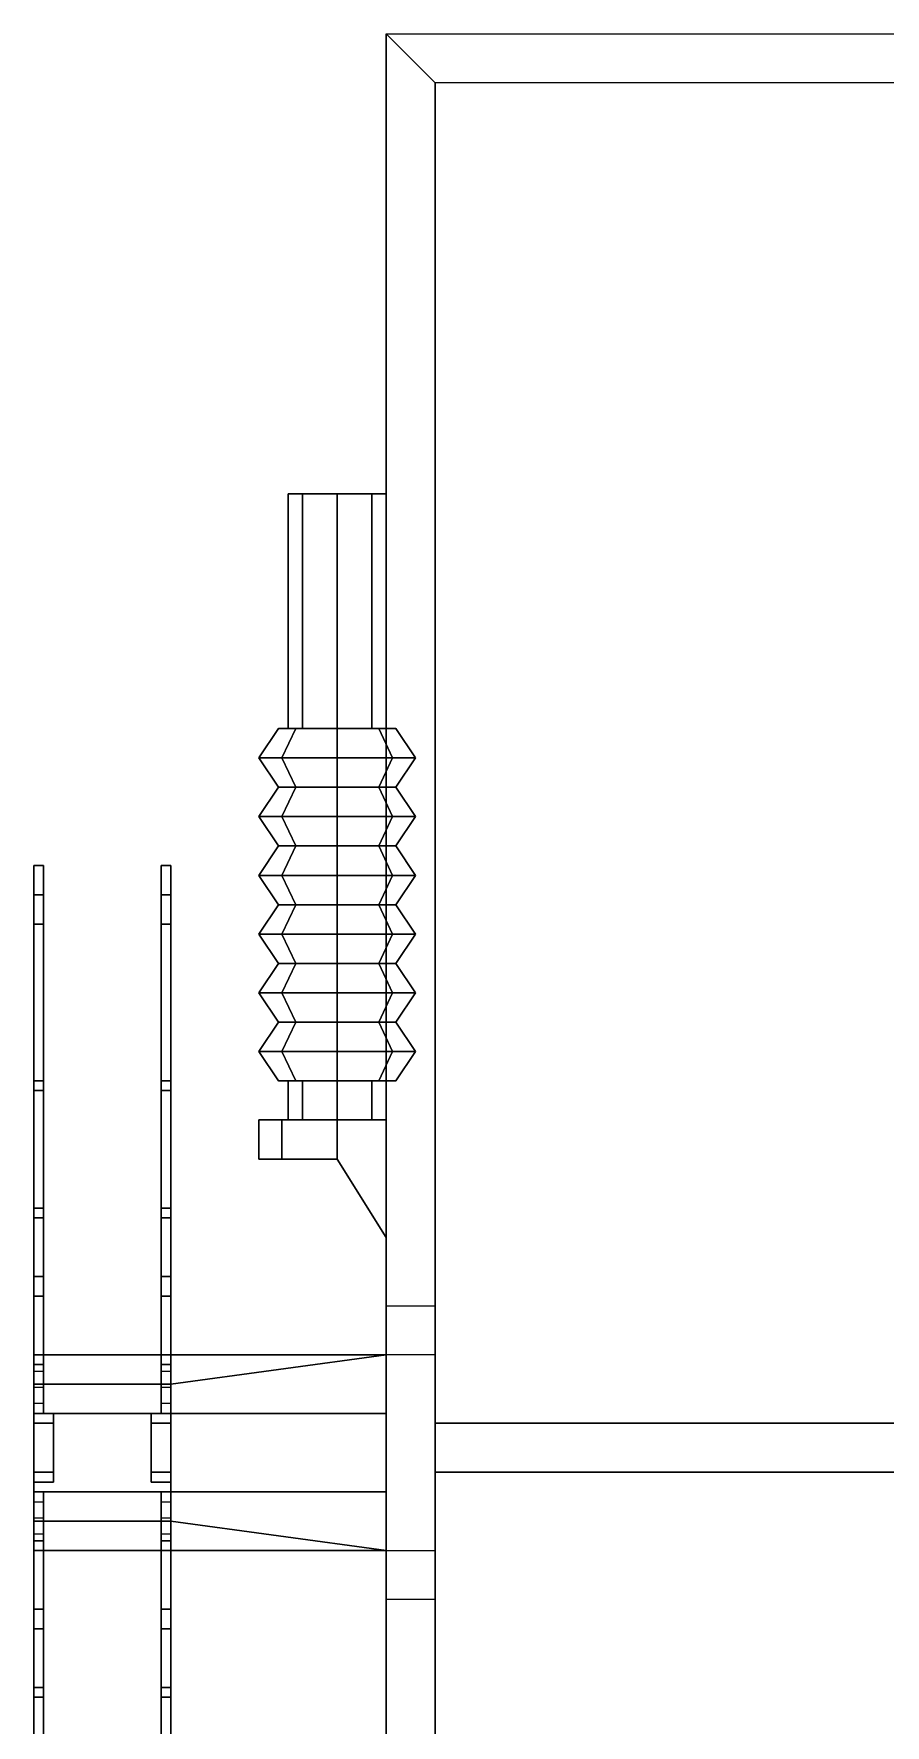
# Model space of a CAD drawing. Extents: x -0.87 to 0.87, y -2.68 to 3.17.
# Drawn here: x -0.87 to 0, y 1.441 to 3.17 of the extents above; entities that cross this region are included whole.
import ezdxf

# ---------------------------------------------------------------- set-up
doc = ezdxf.new("R2010")
doc.units = 0
doc.layers.add('SUSPENSION', color=5, linetype='CONTINUOUS')

msp = doc.modelspace()

# ---------------------------------------------------------------- linework, layer by layer
at = {"layer": 'SUSPENSION'}
for points in [[(-0.51, 3.17, 0.6), (-0.51, 0.5, 0.6), (-0.51, 0.4, 0.79), (-0.51, 3.17, 0.79)], [(-0.46, 3.12, 0.6), (-0.46, 0.5, 0.6), (-0.51, 0.5, 0.6), (-0.51, 3.17, 0.6)], [(-0.51, 3.17, 0.79), (-0.51, 0.4, 0.79), (-0.46, 0.4, 0.79), (-0.46, 3.12, 0.79)], [(-0.51, 3.17, 0.6), (0.51, 3.17, 0.6), (0.46, 3.12, 0.6), (-0.46, 3.12, 0.6)], [(-0.46, 0.4, 0.79), (-0.46, 0.5, 0.6), (-0.46, 3.12, 0.6), (-0.46, 3.12, 0.79)], [(-0.5954, 2.7, 0.5354), (-0.61, 2.7, 0.5), (-0.61, 2.46, 0.5), (-0.5954, 2.46, 0.5354)], [(-0.61, 2.7, 0.5), (-0.5954, 2.7, 0.4646), (-0.5954, 2.46, 0.4646), (-0.61, 2.46, 0.5)], [(-0.56, 2.7, 0.55), (-0.5954, 2.7, 0.5354), (-0.5954, 2.46, 0.5354), (-0.56, 2.46, 0.55)], [(-0.5954, 2.7, 0.4646), (-0.56, 2.7, 0.45), (-0.56, 2.46, 0.45), (-0.5954, 2.46, 0.4646)], [(-0.5246, 2.7, 0.5354), (-0.56, 2.7, 0.55), (-0.56, 2.46, 0.55), (-0.5246, 2.46, 0.5354)], [(-0.56, 2.7, 0.45), (-0.5246, 2.7, 0.4646), (-0.5246, 2.46, 0.4646), (-0.56, 2.46, 0.45)], [(-0.51, 2.7, 0.5), (-0.5246, 2.7, 0.5354), (-0.5246, 2.46, 0.5354), (-0.51, 2.46, 0.5)], [(-0.5246, 2.7, 0.4646), (-0.51, 2.7, 0.5), (-0.51, 2.46, 0.5), (-0.5246, 2.46, 0.4646)], [(-0.6166, 2.43, 0.4434), (-0.64, 2.43, 0.5), (-0.62, 2.46, 0.5), (-0.6024, 2.46, 0.4576)], [(-0.64, 2.43, 0.5), (-0.6166, 2.43, 0.5566), (-0.6024, 2.46, 0.5424), (-0.62, 2.46, 0.5)], [(-0.62, 2.46, 0.5), (-0.6024, 2.46, 0.5424), (-0.5954, 2.46, 0.5354), (-0.61, 2.46, 0.5)], [(-0.6024, 2.46, 0.4576), (-0.62, 2.46, 0.5), (-0.61, 2.46, 0.5), (-0.5954, 2.46, 0.4646)], [(-0.56, 2.43, 0.42), (-0.6166, 2.43, 0.4434), (-0.6024, 2.46, 0.4576), (-0.56, 2.46, 0.44)], [(-0.6166, 2.43, 0.5566), (-0.56, 2.43, 0.58), (-0.56, 2.46, 0.56), (-0.6024, 2.46, 0.5424)], [(-0.6024, 2.46, 0.5424), (-0.56, 2.46, 0.56), (-0.56, 2.46, 0.55), (-0.5954, 2.46, 0.5354)], [(-0.56, 2.46, 0.44), (-0.6024, 2.46, 0.4576), (-0.5954, 2.46, 0.4646), (-0.56, 2.46, 0.45)], [(-0.5034, 2.43, 0.4434), (-0.56, 2.43, 0.42), (-0.56, 2.46, 0.44), (-0.5176, 2.46, 0.4576)], [(-0.56, 2.43, 0.58), (-0.5034, 2.43, 0.5566), (-0.5176, 2.46, 0.5424), (-0.56, 2.46, 0.56)], [(-0.56, 2.46, 0.56), (-0.5176, 2.46, 0.5424), (-0.5246, 2.46, 0.5354), (-0.56, 2.46, 0.55)], [(-0.5176, 2.46, 0.4576), (-0.56, 2.46, 0.44), (-0.56, 2.46, 0.45), (-0.5246, 2.46, 0.4646)], [(-0.5176, 2.46, 0.5424), (-0.5, 2.46, 0.5), (-0.51, 2.46, 0.5), (-0.5246, 2.46, 0.5354)], [(-0.5, 2.46, 0.5), (-0.5176, 2.46, 0.4576), (-0.5246, 2.46, 0.4646), (-0.51, 2.46, 0.5)], [(-0.48, 2.43, 0.5), (-0.5034, 2.43, 0.4434), (-0.5176, 2.46, 0.4576), (-0.5, 2.46, 0.5)], [(-0.5034, 2.43, 0.5566), (-0.48, 2.43, 0.5), (-0.5, 2.46, 0.5), (-0.5176, 2.46, 0.5424)], [(-0.6166, 2.43, 0.5566), (-0.64, 2.43, 0.5), (-0.62, 2.4, 0.5), (-0.6024, 2.4, 0.5424)], [(-0.64, 2.43, 0.5), (-0.6166, 2.43, 0.4434), (-0.6024, 2.4, 0.4576), (-0.62, 2.4, 0.5)], [(-0.56, 2.43, 0.58), (-0.6166, 2.43, 0.5566), (-0.6024, 2.4, 0.5424), (-0.56, 2.4, 0.56)], [(-0.6166, 2.43, 0.4434), (-0.56, 2.43, 0.42), (-0.56, 2.4, 0.44), (-0.6024, 2.4, 0.4576)], [(-0.5034, 2.43, 0.5566), (-0.56, 2.43, 0.58), (-0.56, 2.4, 0.56), (-0.5176, 2.4, 0.5424)], [(-0.56, 2.43, 0.42), (-0.5034, 2.43, 0.4434), (-0.5176, 2.4, 0.4576), (-0.56, 2.4, 0.44)], [(-0.48, 2.43, 0.5), (-0.5034, 2.43, 0.5566), (-0.5176, 2.4, 0.5424), (-0.5, 2.4, 0.5)], [(-0.5034, 2.43, 0.4434), (-0.48, 2.43, 0.5), (-0.5, 2.4, 0.5), (-0.5176, 2.4, 0.4576)], [(-0.6166, 2.37, 0.4434), (-0.64, 2.37, 0.5), (-0.62, 2.4, 0.5), (-0.6024, 2.4, 0.4576)], [(-0.64, 2.37, 0.5), (-0.6166, 2.37, 0.5566), (-0.6024, 2.4, 0.5424), (-0.62, 2.4, 0.5)], [(-0.56, 2.37, 0.42), (-0.6166, 2.37, 0.4434), (-0.6024, 2.4, 0.4576), (-0.56, 2.4, 0.44)], [(-0.6166, 2.37, 0.5566), (-0.56, 2.37, 0.58), (-0.56, 2.4, 0.56), (-0.6024, 2.4, 0.5424)], [(-0.5034, 2.37, 0.4434), (-0.56, 2.37, 0.42), (-0.56, 2.4, 0.44), (-0.5176, 2.4, 0.4576)], [(-0.56, 2.37, 0.58), (-0.5034, 2.37, 0.5566), (-0.5176, 2.4, 0.5424), (-0.56, 2.4, 0.56)], [(-0.48, 2.37, 0.5), (-0.5034, 2.37, 0.4434), (-0.5176, 2.4, 0.4576), (-0.5, 2.4, 0.5)], [(-0.5034, 2.37, 0.5566), (-0.48, 2.37, 0.5), (-0.5, 2.4, 0.5), (-0.5176, 2.4, 0.5424)], [(-0.6166, 2.37, 0.5566), (-0.64, 2.37, 0.5), (-0.62, 2.34, 0.5), (-0.6024, 2.34, 0.5424)], [(-0.64, 2.37, 0.5), (-0.6166, 2.37, 0.4434), (-0.6024, 2.34, 0.4576), (-0.62, 2.34, 0.5)], [(-0.56, 2.37, 0.58), (-0.6166, 2.37, 0.5566), (-0.6024, 2.34, 0.5424), (-0.56, 2.34, 0.56)], [(-0.6166, 2.37, 0.4434), (-0.56, 2.37, 0.42), (-0.56, 2.34, 0.44), (-0.6024, 2.34, 0.4576)], [(-0.5034, 2.37, 0.5566), (-0.56, 2.37, 0.58), (-0.56, 2.34, 0.56), (-0.5176, 2.34, 0.5424)], [(-0.56, 2.37, 0.42), (-0.5034, 2.37, 0.4434), (-0.5176, 2.34, 0.4576), (-0.56, 2.34, 0.44)], [(-0.48, 2.37, 0.5), (-0.5034, 2.37, 0.5566), (-0.5176, 2.34, 0.5424), (-0.5, 2.34, 0.5)], [(-0.5034, 2.37, 0.4434), (-0.48, 2.37, 0.5), (-0.5, 2.34, 0.5), (-0.5176, 2.34, 0.4576)], [(-0.6166, 2.31, 0.4434), (-0.64, 2.31, 0.5), (-0.62, 2.34, 0.5), (-0.6024, 2.34, 0.4576)], [(-0.64, 2.31, 0.5), (-0.6166, 2.31, 0.5566), (-0.6024, 2.34, 0.5424), (-0.62, 2.34, 0.5)], [(-0.56, 2.31, 0.42), (-0.6166, 2.31, 0.4434), (-0.6024, 2.34, 0.4576), (-0.56, 2.34, 0.44)], [(-0.6166, 2.31, 0.5566), (-0.56, 2.31, 0.58), (-0.56, 2.34, 0.56), (-0.6024, 2.34, 0.5424)], [(-0.5034, 2.31, 0.4434), (-0.56, 2.31, 0.42), (-0.56, 2.34, 0.44), (-0.5176, 2.34, 0.4576)], [(-0.56, 2.31, 0.58), (-0.5034, 2.31, 0.5566), (-0.5176, 2.34, 0.5424), (-0.56, 2.34, 0.56)], [(-0.48, 2.31, 0.5), (-0.5034, 2.31, 0.4434), (-0.5176, 2.34, 0.4576), (-0.5, 2.34, 0.5)], [(-0.5034, 2.31, 0.5566), (-0.48, 2.31, 0.5), (-0.5, 2.34, 0.5), (-0.5176, 2.34, 0.5424)], [(-0.87, 2.29, 0.16), (-0.87, 2.29, 0.22), (-0.87, 2.32, 0.21), (-0.87, 2.32, 0.17)], [(-0.87, 2.32, 0.17), (-0.87, 2.32, 0.21), (-0.86, 2.32, 0.21), (-0.86, 2.32, 0.17)], [(-0.86, 2.32, 0.17), (-0.86, 2.29, 0.16), (-0.87, 2.29, 0.16), (-0.87, 2.32, 0.17)], [(-0.87, 2.32, 0.21), (-0.87, 2.29, 0.22), (-0.86, 2.29, 0.22), (-0.86, 2.32, 0.21)], [(-0.86, 2.32, 0.21), (-0.86, 2.29, 0.22), (-0.86, 2.29, 0.16), (-0.86, 2.32, 0.17)], [(-0.74, 2.32, 0.17), (-0.74, 2.32, 0.21), (-0.73, 2.32, 0.21), (-0.73, 2.32, 0.17)], [(-0.74, 2.29, 0.16), (-0.74, 2.29, 0.22), (-0.74, 2.32, 0.21), (-0.74, 2.32, 0.17)], [(-0.73, 2.32, 0.17), (-0.73, 2.29, 0.16), (-0.74, 2.29, 0.16), (-0.74, 2.32, 0.17)], [(-0.74, 2.32, 0.21), (-0.74, 2.29, 0.22), (-0.73, 2.29, 0.22), (-0.73, 2.32, 0.21)], [(-0.73, 2.32, 0.21), (-0.73, 2.29, 0.22), (-0.73, 2.29, 0.16), (-0.73, 2.32, 0.17)], [(-0.6166, 2.31, 0.5566), (-0.64, 2.31, 0.5), (-0.62, 2.28, 0.5), (-0.6024, 2.28, 0.5424)], [(-0.64, 2.31, 0.5), (-0.6166, 2.31, 0.4434), (-0.6024, 2.28, 0.4576), (-0.62, 2.28, 0.5)], [(-0.56, 2.31, 0.58), (-0.6166, 2.31, 0.5566), (-0.6024, 2.28, 0.5424), (-0.56, 2.28, 0.56)], [(-0.6166, 2.31, 0.4434), (-0.56, 2.31, 0.42), (-0.56, 2.28, 0.44), (-0.6024, 2.28, 0.4576)], [(-0.5034, 2.31, 0.5566), (-0.56, 2.31, 0.58), (-0.56, 2.28, 0.56), (-0.5176, 2.28, 0.5424)], [(-0.56, 2.31, 0.42), (-0.5034, 2.31, 0.4434), (-0.5176, 2.28, 0.4576), (-0.56, 2.28, 0.44)], [(-0.48, 2.31, 0.5), (-0.5034, 2.31, 0.5566), (-0.5176, 2.28, 0.5424), (-0.5, 2.28, 0.5)], [(-0.5034, 2.31, 0.4434), (-0.48, 2.31, 0.5), (-0.5, 2.28, 0.5), (-0.5176, 2.28, 0.4576)], [(-0.87, 2.29, 0.22), (-0.87, 2.29, 0.16), (-0.87, 2.26, 0.17), (-0.87, 2.26, 0.21)], [(-0.87, 2.26, 0.17), (-0.87, 2.29, 0.16), (-0.86, 2.29, 0.16), (-0.86, 2.26, 0.17)], [(-0.86, 2.26, 0.21), (-0.86, 2.29, 0.22), (-0.87, 2.29, 0.22), (-0.87, 2.26, 0.21)], [(-0.86, 2.26, 0.17), (-0.86, 2.29, 0.16), (-0.86, 2.29, 0.22), (-0.86, 2.26, 0.21)], [(-0.74, 2.29, 0.22), (-0.74, 2.29, 0.16), (-0.74, 2.26, 0.17), (-0.74, 2.26, 0.21)], [(-0.74, 2.26, 0.17), (-0.74, 2.29, 0.16), (-0.73, 2.29, 0.16), (-0.73, 2.26, 0.17)], [(-0.73, 2.26, 0.21), (-0.73, 2.29, 0.22), (-0.74, 2.29, 0.22), (-0.74, 2.26, 0.21)], [(-0.73, 2.26, 0.17), (-0.73, 2.29, 0.16), (-0.73, 2.29, 0.22), (-0.73, 2.26, 0.21)], [(-0.6166, 2.25, 0.4434), (-0.64, 2.25, 0.5), (-0.62, 2.28, 0.5), (-0.6024, 2.28, 0.4576)], [(-0.64, 2.25, 0.5), (-0.6166, 2.25, 0.5566), (-0.6024, 2.28, 0.5424), (-0.62, 2.28, 0.5)], [(-0.56, 2.25, 0.42), (-0.6166, 2.25, 0.4434), (-0.6024, 2.28, 0.4576), (-0.56, 2.28, 0.44)], [(-0.6166, 2.25, 0.5566), (-0.56, 2.25, 0.58), (-0.56, 2.28, 0.56), (-0.6024, 2.28, 0.5424)], [(-0.5034, 2.25, 0.4434), (-0.56, 2.25, 0.42), (-0.56, 2.28, 0.44), (-0.5176, 2.28, 0.4576)], [(-0.56, 2.25, 0.58), (-0.5034, 2.25, 0.5566), (-0.5176, 2.28, 0.5424), (-0.56, 2.28, 0.56)], [(-0.48, 2.25, 0.5), (-0.5034, 2.25, 0.4434), (-0.5176, 2.28, 0.4576), (-0.5, 2.28, 0.5)], [(-0.5034, 2.25, 0.5566), (-0.48, 2.25, 0.5), (-0.5, 2.28, 0.5), (-0.5176, 2.28, 0.5424)], [(-0.87, 2.26, 0.21), (-0.87, 2.26, 0.17), (-0.87, 2.09, 0.15), (-0.87, 2.1, 0.23)], [(-0.87, 2.09, 0.15), (-0.87, 2.26, 0.17), (-0.86, 2.26, 0.17), (-0.86, 2.09, 0.15)], [(-0.86, 2.1, 0.23), (-0.86, 2.26, 0.21), (-0.87, 2.26, 0.21), (-0.87, 2.1, 0.23)], [(-0.86, 2.09, 0.15), (-0.86, 2.26, 0.17), (-0.86, 2.26, 0.21), (-0.86, 2.1, 0.23)], [(-0.74, 2.26, 0.21), (-0.74, 2.26, 0.17), (-0.74, 2.09, 0.15), (-0.74, 2.1, 0.23)], [(-0.74, 2.09, 0.15), (-0.74, 2.26, 0.17), (-0.73, 2.26, 0.17), (-0.73, 2.09, 0.15)], [(-0.73, 2.1, 0.23), (-0.73, 2.26, 0.21), (-0.74, 2.26, 0.21), (-0.74, 2.1, 0.23)], [(-0.73, 2.09, 0.15), (-0.73, 2.26, 0.17), (-0.73, 2.26, 0.21), (-0.73, 2.1, 0.23)], [(-0.6166, 2.25, 0.5566), (-0.64, 2.25, 0.5), (-0.62, 2.22, 0.5), (-0.6024, 2.22, 0.5424)], [(-0.64, 2.25, 0.5), (-0.6166, 2.25, 0.4434), (-0.6024, 2.22, 0.4576), (-0.62, 2.22, 0.5)], [(-0.56, 2.25, 0.58), (-0.6166, 2.25, 0.5566), (-0.6024, 2.22, 0.5424), (-0.56, 2.22, 0.56)], [(-0.6166, 2.25, 0.4434), (-0.56, 2.25, 0.42), (-0.56, 2.22, 0.44), (-0.6024, 2.22, 0.4576)], [(-0.5034, 2.25, 0.5566), (-0.56, 2.25, 0.58), (-0.56, 2.22, 0.56), (-0.5176, 2.22, 0.5424)], [(-0.56, 2.25, 0.42), (-0.5034, 2.25, 0.4434), (-0.5176, 2.22, 0.4576), (-0.56, 2.22, 0.44)], [(-0.48, 2.25, 0.5), (-0.5034, 2.25, 0.5566), (-0.5176, 2.22, 0.5424), (-0.5, 2.22, 0.5)], [(-0.5034, 2.25, 0.4434), (-0.48, 2.25, 0.5), (-0.5, 2.22, 0.5), (-0.5176, 2.22, 0.4576)], [(-0.6166, 2.19, 0.4434), (-0.64, 2.19, 0.5), (-0.62, 2.22, 0.5), (-0.6024, 2.22, 0.4576)], [(-0.64, 2.19, 0.5), (-0.6166, 2.19, 0.5566), (-0.6024, 2.22, 0.5424), (-0.62, 2.22, 0.5)], [(-0.56, 2.19, 0.42), (-0.6166, 2.19, 0.4434), (-0.6024, 2.22, 0.4576), (-0.56, 2.22, 0.44)], [(-0.6166, 2.19, 0.5566), (-0.56, 2.19, 0.58), (-0.56, 2.22, 0.56), (-0.6024, 2.22, 0.5424)], [(-0.5034, 2.19, 0.4434), (-0.56, 2.19, 0.42), (-0.56, 2.22, 0.44), (-0.5176, 2.22, 0.4576)], [(-0.56, 2.19, 0.58), (-0.5034, 2.19, 0.5566), (-0.5176, 2.22, 0.5424), (-0.56, 2.22, 0.56)], [(-0.48, 2.19, 0.5), (-0.5034, 2.19, 0.4434), (-0.5176, 2.22, 0.4576), (-0.5, 2.22, 0.5)], [(-0.5034, 2.19, 0.5566), (-0.48, 2.19, 0.5), (-0.5, 2.22, 0.5), (-0.5176, 2.22, 0.5424)], [(-0.6166, 2.19, 0.5566), (-0.64, 2.19, 0.5), (-0.62, 2.16, 0.5), (-0.6024, 2.16, 0.5424)], [(-0.64, 2.19, 0.5), (-0.6166, 2.19, 0.4434), (-0.6024, 2.16, 0.4576), (-0.62, 2.16, 0.5)], [(-0.56, 2.19, 0.58), (-0.6166, 2.19, 0.5566), (-0.6024, 2.16, 0.5424), (-0.56, 2.16, 0.56)], [(-0.6166, 2.19, 0.4434), (-0.56, 2.19, 0.42), (-0.56, 2.16, 0.44), (-0.6024, 2.16, 0.4576)], [(-0.5034, 2.19, 0.5566), (-0.56, 2.19, 0.58), (-0.56, 2.16, 0.56), (-0.5176, 2.16, 0.5424)], [(-0.56, 2.19, 0.42), (-0.5034, 2.19, 0.4434), (-0.5176, 2.16, 0.4576), (-0.56, 2.16, 0.44)], [(-0.48, 2.19, 0.5), (-0.5034, 2.19, 0.5566), (-0.5176, 2.16, 0.5424), (-0.5, 2.16, 0.5)], [(-0.5034, 2.19, 0.4434), (-0.48, 2.19, 0.5), (-0.5, 2.16, 0.5), (-0.5176, 2.16, 0.4576)], [(-0.6166, 2.13, 0.4434), (-0.64, 2.13, 0.5), (-0.62, 2.16, 0.5), (-0.6024, 2.16, 0.4576)], [(-0.64, 2.13, 0.5), (-0.6166, 2.13, 0.5566), (-0.6024, 2.16, 0.5424), (-0.62, 2.16, 0.5)], [(-0.56, 2.13, 0.42), (-0.6166, 2.13, 0.4434), (-0.6024, 2.16, 0.4576), (-0.56, 2.16, 0.44)], [(-0.6166, 2.13, 0.5566), (-0.56, 2.13, 0.58), (-0.56, 2.16, 0.56), (-0.6024, 2.16, 0.5424)], [(-0.5034, 2.13, 0.4434), (-0.56, 2.13, 0.42), (-0.56, 2.16, 0.44), (-0.5176, 2.16, 0.4576)], [(-0.56, 2.13, 0.58), (-0.5034, 2.13, 0.5566), (-0.5176, 2.16, 0.5424), (-0.56, 2.16, 0.56)], [(-0.48, 2.13, 0.5), (-0.5034, 2.13, 0.4434), (-0.5176, 2.16, 0.4576), (-0.5, 2.16, 0.5)], [(-0.5034, 2.13, 0.5566), (-0.48, 2.13, 0.5), (-0.5, 2.16, 0.5), (-0.5176, 2.16, 0.5424)], [(-0.6166, 2.13, 0.5566), (-0.64, 2.13, 0.5), (-0.62, 2.1, 0.5), (-0.6024, 2.1, 0.5424)], [(-0.64, 2.13, 0.5), (-0.6166, 2.13, 0.4434), (-0.6024, 2.1, 0.4576), (-0.62, 2.1, 0.5)], [(-0.56, 2.13, 0.58), (-0.6166, 2.13, 0.5566), (-0.6024, 2.1, 0.5424), (-0.56, 2.1, 0.56)], [(-0.6166, 2.13, 0.4434), (-0.56, 2.13, 0.42), (-0.56, 2.1, 0.44), (-0.6024, 2.1, 0.4576)], [(-0.5034, 2.13, 0.5566), (-0.56, 2.13, 0.58), (-0.56, 2.1, 0.56), (-0.5176, 2.1, 0.5424)], [(-0.56, 2.13, 0.42), (-0.5034, 2.13, 0.4434), (-0.5176, 2.1, 0.4576), (-0.56, 2.1, 0.44)], [(-0.48, 2.13, 0.5), (-0.5034, 2.13, 0.5566), (-0.5176, 2.1, 0.5424), (-0.5, 2.1, 0.5)], [(-0.5034, 2.13, 0.4434), (-0.48, 2.13, 0.5), (-0.5, 2.1, 0.5), (-0.5176, 2.1, 0.4576)], [(-0.87, 2.1, 0.23), (-0.87, 2.09, 0.15), (-0.87, 1.79, 0.22), (-0.87, 1.97, 0.27)], [(-0.86, 1.97, 0.27), (-0.86, 2.1, 0.23), (-0.87, 2.1, 0.23), (-0.87, 1.97, 0.27)], [(-0.86, 1.79, 0.22), (-0.86, 2.09, 0.15), (-0.86, 2.1, 0.23), (-0.86, 1.97, 0.27)], [(-0.74, 2.1, 0.23), (-0.74, 2.09, 0.15), (-0.74, 1.79, 0.22), (-0.74, 1.97, 0.27)], [(-0.73, 1.97, 0.27), (-0.73, 2.1, 0.23), (-0.74, 2.1, 0.23), (-0.74, 1.97, 0.27)], [(-0.73, 1.79, 0.22), (-0.73, 2.09, 0.15), (-0.73, 2.1, 0.23), (-0.73, 1.97, 0.27)], [(-0.6024, 2.1, 0.5424), (-0.62, 2.1, 0.5), (-0.61, 2.1, 0.5), (-0.5954, 2.1, 0.5354)], [(-0.62, 2.1, 0.5), (-0.6024, 2.1, 0.4576), (-0.5954, 2.1, 0.4646), (-0.61, 2.1, 0.5)], [(-0.5954, 2.1, 0.5354), (-0.61, 2.1, 0.5), (-0.61, 2.06, 0.5), (-0.5954, 2.06, 0.5354)], [(-0.61, 2.1, 0.5), (-0.5954, 2.1, 0.4646), (-0.5954, 2.06, 0.4646), (-0.61, 2.06, 0.5)], [(-0.56, 2.1, 0.56), (-0.6024, 2.1, 0.5424), (-0.5954, 2.1, 0.5354), (-0.56, 2.1, 0.55)], [(-0.6024, 2.1, 0.4576), (-0.56, 2.1, 0.44), (-0.56, 2.1, 0.45), (-0.5954, 2.1, 0.4646)], [(-0.56, 2.1, 0.55), (-0.5954, 2.1, 0.5354), (-0.5954, 2.06, 0.5354), (-0.56, 2.06, 0.55)], [(-0.5954, 2.1, 0.4646), (-0.56, 2.1, 0.45), (-0.56, 2.06, 0.45), (-0.5954, 2.06, 0.4646)], [(-0.5246, 2.1, 0.5354), (-0.56, 2.1, 0.55), (-0.56, 2.06, 0.55), (-0.5246, 2.06, 0.5354)], [(-0.56, 2.1, 0.45), (-0.5246, 2.1, 0.4646), (-0.5246, 2.06, 0.4646), (-0.56, 2.06, 0.45)], [(-0.56, 2.1, 0.44), (-0.5176, 2.1, 0.4576), (-0.5246, 2.1, 0.4646), (-0.56, 2.1, 0.45)], [(-0.5176, 2.1, 0.5424), (-0.56, 2.1, 0.56), (-0.56, 2.1, 0.55), (-0.5246, 2.1, 0.5354)], [(-0.51, 2.1, 0.5), (-0.5246, 2.1, 0.5354), (-0.5246, 2.06, 0.5354), (-0.51, 2.06, 0.5)], [(-0.5246, 2.1, 0.4646), (-0.51, 2.1, 0.5), (-0.51, 2.06, 0.5), (-0.5246, 2.06, 0.4646)], [(-0.5176, 2.1, 0.4576), (-0.5, 2.1, 0.5), (-0.51, 2.1, 0.5), (-0.5246, 2.1, 0.4646)], [(-0.5, 2.1, 0.5), (-0.5176, 2.1, 0.5424), (-0.5246, 2.1, 0.5354), (-0.51, 2.1, 0.5)], [(-0.87, 1.79, 0.22), (-0.87, 2.09, 0.15), (-0.86, 2.09, 0.15), (-0.86, 1.79, 0.22)], [(-0.74, 1.79, 0.22), (-0.74, 2.09, 0.15), (-0.73, 2.09, 0.15), (-0.73, 1.79, 0.22)], [(-0.6166, 2.06, 0.5566), (-0.64, 2.06, 0.5), (-0.64, 2.02, 0.5), (-0.6166, 2.02, 0.5566)], [(-0.64, 2.06, 0.5), (-0.6166, 2.06, 0.4434), (-0.6166, 2.02, 0.4434), (-0.64, 2.02, 0.5)], [(-0.6166, 2.06, 0.4434), (-0.64, 2.06, 0.5), (-0.64, 2.06, 0.5), (-0.6166, 2.06, 0.5566)], [(-0.56, 2.06, 0.58), (-0.6166, 2.06, 0.5566), (-0.6166, 2.02, 0.5566), (-0.56, 2.02, 0.58)], [(-0.6166, 2.06, 0.4434), (-0.56, 2.06, 0.42), (-0.56, 2.02, 0.42), (-0.6166, 2.02, 0.4434)], [(-0.56, 2.06, 0.42), (-0.6166, 2.06, 0.4434), (-0.6166, 2.06, 0.5566), (-0.56, 2.06, 0.58)], [(-0.51, 2.06, 0.52), (-0.51, 1.94, 0.52), (-0.56, 2.02, 0.42), (-0.56, 2.06, 0.42)], [(-0.51, 2.06, 0.68), (-0.51, 2.06, 0.52), (-0.56, 2.06, 0.42), (-0.56, 2.06, 0.58)], [(-0.56, 2.06, 0.58), (-0.56, 2.02, 0.58), (-0.51, 1.94, 0.68), (-0.51, 2.06, 0.68)], [(-0.51, 1.94, 0.6), (-0.51, 1.94, 0.52), (-0.51, 2.06, 0.52), (-0.51, 2.06, 0.6)], [(-0.6166, 2.02, 0.5566), (-0.64, 2.02, 0.5), (-0.64, 2.02, 0.5), (-0.6166, 2.02, 0.4434)], [(-0.56, 2.02, 0.58), (-0.6166, 2.02, 0.5566), (-0.6166, 2.02, 0.4434), (-0.56, 2.02, 0.42)], [(-0.56, 2.02, 0.58), (-0.56, 2.02, 0.42), (-0.51, 1.94, 0.52), (-0.51, 1.94, 0.68)], [(-0.87, 1.97, 0.27), (-0.87, 1.79, 0.22), (-0.87, 1.76, 0.26), (-0.87, 1.81, 0.27)], [(-0.86, 1.96, 0.3), (-0.86, 1.97, 0.27), (-0.87, 1.97, 0.27), (-0.87, 1.96, 0.3)], [(-0.87, 1.97, 0.27), (-0.87, 1.88, 0.27), (-0.87, 1.9, 0.3), (-0.87, 1.96, 0.3)], [(-0.86, 1.96, 0.34), (-0.86, 1.96, 0.3), (-0.87, 1.96, 0.3), (-0.87, 1.96, 0.34)], [(-0.87, 1.96, 0.3), (-0.87, 1.9, 0.3), (-0.87, 1.9, 0.32), (-0.87, 1.96, 0.34)], [(-0.87, 1.96, 0.34), (-0.87, 1.9, 0.32), (-0.87, 1.7867, 0.3389), (-0.87, 1.8033, 0.3694)], [(-0.86, 1.8033, 0.3694), (-0.86, 1.96, 0.34), (-0.87, 1.96, 0.34), (-0.87, 1.8033, 0.3694)], [(-0.86, 1.76, 0.26), (-0.86, 1.79, 0.22), (-0.86, 1.97, 0.27), (-0.86, 1.81, 0.27)], [(-0.86, 1.9, 0.3), (-0.86, 1.88, 0.27), (-0.86, 1.97, 0.27), (-0.86, 1.96, 0.3)], [(-0.86, 1.9, 0.32), (-0.86, 1.9, 0.3), (-0.86, 1.96, 0.3), (-0.86, 1.96, 0.34)], [(-0.86, 1.7867, 0.3389), (-0.86, 1.9, 0.32), (-0.86, 1.96, 0.34), (-0.86, 1.8033, 0.3694)], [(-0.74, 1.97, 0.27), (-0.74, 1.88, 0.27), (-0.74, 1.9, 0.3), (-0.74, 1.96, 0.3)], [(-0.73, 1.96, 0.3), (-0.73, 1.97, 0.27), (-0.74, 1.97, 0.27), (-0.74, 1.96, 0.3)], [(-0.74, 1.97, 0.27), (-0.74, 1.79, 0.22), (-0.74, 1.76, 0.26), (-0.74, 1.81, 0.27)], [(-0.74, 1.96, 0.34), (-0.74, 1.9, 0.32), (-0.74, 1.7867, 0.3389), (-0.74, 1.8033, 0.3694)], [(-0.74, 1.96, 0.3), (-0.74, 1.9, 0.3), (-0.74, 1.9, 0.32), (-0.74, 1.96, 0.34)], [(-0.73, 1.96, 0.34), (-0.73, 1.96, 0.3), (-0.74, 1.96, 0.3), (-0.74, 1.96, 0.34)], [(-0.73, 1.8033, 0.3694), (-0.73, 1.96, 0.34), (-0.74, 1.96, 0.34), (-0.74, 1.8033, 0.3694)], [(-0.73, 1.9, 0.3), (-0.73, 1.88, 0.27), (-0.73, 1.97, 0.27), (-0.73, 1.96, 0.3)], [(-0.73, 1.76, 0.26), (-0.73, 1.79, 0.22), (-0.73, 1.97, 0.27), (-0.73, 1.81, 0.27)], [(-0.73, 1.7867, 0.3389), (-0.73, 1.9, 0.32), (-0.73, 1.96, 0.34), (-0.73, 1.8033, 0.3694)], [(-0.73, 1.9, 0.32), (-0.73, 1.9, 0.3), (-0.73, 1.96, 0.3), (-0.73, 1.96, 0.34)], [(-0.87, 1.7867, 0.3389), (-0.87, 1.9, 0.32), (-0.86, 1.9, 0.32), (-0.86, 1.7867, 0.3389)], [(-0.87, 1.9, 0.3), (-0.87, 1.88, 0.27), (-0.86, 1.88, 0.27), (-0.86, 1.9, 0.3)], [(-0.87, 1.9, 0.32), (-0.87, 1.9, 0.3), (-0.86, 1.9, 0.3), (-0.86, 1.9, 0.32)], [(-0.74, 1.7867, 0.3389), (-0.74, 1.9, 0.32), (-0.73, 1.9, 0.32), (-0.73, 1.7867, 0.3389)], [(-0.74, 1.9, 0.32), (-0.74, 1.9, 0.3), (-0.73, 1.9, 0.3), (-0.73, 1.9, 0.32)], [(-0.74, 1.9, 0.3), (-0.74, 1.88, 0.27), (-0.73, 1.88, 0.27), (-0.73, 1.9, 0.3)], [(-0.86, 1.81, 0.27), (-0.86, 1.88, 0.27), (-0.87, 1.88, 0.27), (-0.87, 1.81, 0.27)], [(-0.73, 1.81, 0.27), (-0.73, 1.88, 0.27), (-0.74, 1.88, 0.27), (-0.74, 1.81, 0.27)], [(-0.51, 1.87, 0.6), (-0.51, 1.82, 0.4), (-0.51, 1.82, 0.4), (-0.51, 1.82, 0.6)], [(-0.46, 1.87, 0.6), (-0.46, 1.82, 0.4), (-0.51, 1.82, 0.4), (-0.51, 1.87, 0.6)], [(-0.46, 1.62, 0.4), (-0.46, 1.82, 0.4), (-0.46, 1.87, 0.6), (-0.46, 1.57, 0.6)], [(-0.87, 1.79, 0.62), (-0.87, 1.82, 0.4), (-0.87, 1.62, 0.4), (-0.87, 1.65, 0.62)], [(-0.51, 1.82, 0.62), (-0.51, 1.82, 0.4), (-0.87, 1.82, 0.4), (-0.87, 1.82, 0.62)], [(-0.87, 1.82, 0.4), (-0.87, 1.76, 0.29), (-0.87, 1.68, 0.29), (-0.87, 1.62, 0.4)], [(-0.51, 1.82, 0.4), (-0.51, 1.76, 0.29), (-0.87, 1.76, 0.29), (-0.87, 1.82, 0.4)], [(-0.87, 1.82, 0.62), (-0.87, 1.82, 0.4), (-0.87, 1.82, 0.4), (-0.87, 1.79, 0.62)], [(-0.73, 1.79, 0.62), (-0.51, 1.82, 0.62), (-0.87, 1.82, 0.62), (-0.87, 1.79, 0.62)], [(-0.51, 1.62, 0.62), (-0.51, 1.82, 0.62), (-0.73, 1.79, 0.62), (-0.73, 1.65, 0.62)], [(-0.51, 1.68, 0.29), (-0.51, 1.76, 0.29), (-0.51, 1.82, 0.4), (-0.51, 1.62, 0.4)], [(-0.87, 1.81, 0.27), (-0.87, 1.76, 0.26), (-0.87, 1.76, 0.29), (-0.87, 1.7706, 0.3094)], [(-0.86, 1.7706, 0.3094), (-0.86, 1.81, 0.27), (-0.87, 1.81, 0.27), (-0.87, 1.7706, 0.3094)], [(-0.86, 1.76, 0.29), (-0.86, 1.76, 0.26), (-0.86, 1.81, 0.27), (-0.86, 1.7706, 0.3094)], [(-0.73, 1.7706, 0.3094), (-0.73, 1.81, 0.27), (-0.74, 1.81, 0.27), (-0.74, 1.7706, 0.3094)], [(-0.74, 1.81, 0.27), (-0.74, 1.76, 0.26), (-0.74, 1.76, 0.29), (-0.74, 1.7706, 0.3094)], [(-0.73, 1.76, 0.29), (-0.73, 1.76, 0.26), (-0.73, 1.81, 0.27), (-0.73, 1.7706, 0.3094)], [(-0.73, 1.79, 0.64), (-0.73, 1.79, 0.62), (-0.87, 1.79, 0.62), (-0.87, 1.79, 0.64)], [(-0.73, 1.65, 0.64), (-0.73, 1.79, 0.64), (-0.87, 1.79, 0.64), (-0.87, 1.65, 0.64)], [(-0.87, 1.79, 0.64), (-0.87, 1.79, 0.62), (-0.87, 1.65, 0.62), (-0.87, 1.65, 0.64)], [(-0.87, 1.76, 0.26), (-0.87, 1.79, 0.22), (-0.86, 1.79, 0.22), (-0.86, 1.76, 0.26)], [(-0.74, 1.76, 0.26), (-0.74, 1.79, 0.22), (-0.73, 1.79, 0.22), (-0.73, 1.76, 0.26)], [(-0.73, 1.65, 0.62), (-0.73, 1.79, 0.62), (-0.73, 1.79, 0.64), (-0.73, 1.65, 0.64)], [(-0.87, 1.68, 0.29), (-0.87, 1.76, 0.29), (-0.51, 1.76, 0.29), (-0.51, 1.68, 0.29)], [(-0.85, 1.76, 0.75), (-0.85, 1.76, 0.64), (-0.87, 1.76, 0.64), (-0.87, 1.76, 0.75)], [(-0.87, 1.76, 0.75), (-0.87, 1.76, 0.64), (-0.87, 1.69, 0.64), (-0.87, 1.69, 0.75)], [(-0.87, 1.75, 0.78), (-0.87, 1.76, 0.75), (-0.87, 1.69, 0.75), (-0.87, 1.7, 0.78)], [(-0.85, 1.75, 0.78), (-0.85, 1.76, 0.75), (-0.87, 1.76, 0.75), (-0.87, 1.75, 0.78)], [(-0.87, 1.76, 0.29), (-0.87, 1.76, 0.26), (-0.86, 1.76, 0.26), (-0.86, 1.76, 0.29)], [(-0.85, 1.7, 0.78), (-0.85, 1.75, 0.78), (-0.87, 1.75, 0.78), (-0.87, 1.7, 0.78)], [(-0.85, 1.69, 0.64), (-0.85, 1.76, 0.64), (-0.85, 1.76, 0.75), (-0.85, 1.69, 0.75)], [(-0.85, 1.69, 0.75), (-0.85, 1.76, 0.75), (-0.85, 1.75, 0.78), (-0.85, 1.7, 0.78)], [(-0.75, 1.76, 0.75), (-0.75, 1.76, 0.64), (-0.75, 1.69, 0.64), (-0.75, 1.69, 0.75)], [(-0.73, 1.76, 0.75), (-0.73, 1.76, 0.64), (-0.75, 1.76, 0.64), (-0.75, 1.76, 0.75)], [(-0.73, 1.75, 0.78), (-0.73, 1.76, 0.75), (-0.75, 1.76, 0.75), (-0.75, 1.75, 0.78)], [(-0.75, 1.75, 0.78), (-0.75, 1.76, 0.75), (-0.75, 1.69, 0.75), (-0.75, 1.7, 0.78)], [(-0.73, 1.7, 0.78), (-0.73, 1.75, 0.78), (-0.75, 1.75, 0.78), (-0.75, 1.7, 0.78)], [(-0.74, 1.76, 0.29), (-0.74, 1.76, 0.26), (-0.73, 1.76, 0.26), (-0.73, 1.76, 0.29)], [(-0.73, 1.69, 0.64), (-0.73, 1.76, 0.64), (-0.73, 1.76, 0.75), (-0.73, 1.69, 0.75)], [(-0.73, 1.69, 0.75), (-0.73, 1.76, 0.75), (-0.73, 1.75, 0.78), (-0.73, 1.7, 0.78)], [(0.46, 1.75, 0.77), (0.46, 1.75, 0.6), (-0.46, 1.75, 0.6), (-0.46, 1.75, 0.77)], [(-0.46, 1.75, 0.6), (0.46, 1.75, 0.6), (0.46, 1.7, 0.6), (-0.46, 1.7, 0.6)], [(-0.46, 1.7, 0.77), (0.46, 1.7, 0.77), (0.46, 1.75, 0.77), (-0.46, 1.75, 0.77)], [(-0.87, 1.7, 0.78), (-0.87, 1.69, 0.75), (-0.85, 1.69, 0.75), (-0.85, 1.7, 0.78)], [(-0.75, 1.7, 0.78), (-0.75, 1.69, 0.75), (-0.73, 1.69, 0.75), (-0.73, 1.7, 0.78)], [(-0.46, 1.7, 0.6), (0.46, 1.7, 0.6), (0.46, 1.7, 0.77), (-0.46, 1.7, 0.77)], [(-0.87, 1.69, 0.75), (-0.87, 1.69, 0.64), (-0.85, 1.69, 0.64), (-0.85, 1.69, 0.75)], [(-0.87, 1.62, 0.4), (-0.87, 1.68, 0.29), (-0.51, 1.68, 0.29), (-0.51, 1.62, 0.4)], [(-0.87, 1.68, 0.29), (-0.87, 1.68, 0.26), (-0.87, 1.63, 0.27), (-0.87, 1.6694, 0.3094)], [(-0.87, 1.68, 0.26), (-0.87, 1.65, 0.22), (-0.87, 1.47, 0.27), (-0.87, 1.63, 0.27)], [(-0.86, 1.68, 0.26), (-0.86, 1.65, 0.22), (-0.87, 1.65, 0.22), (-0.87, 1.68, 0.26)], [(-0.86, 1.68, 0.29), (-0.86, 1.68, 0.26), (-0.87, 1.68, 0.26), (-0.87, 1.68, 0.29)], [(-0.86, 1.63, 0.27), (-0.86, 1.68, 0.26), (-0.86, 1.68, 0.29), (-0.86, 1.6694, 0.3094)], [(-0.86, 1.47, 0.27), (-0.86, 1.65, 0.22), (-0.86, 1.68, 0.26), (-0.86, 1.63, 0.27)], [(-0.75, 1.69, 0.75), (-0.75, 1.69, 0.64), (-0.73, 1.69, 0.64), (-0.73, 1.69, 0.75)], [(-0.73, 1.68, 0.29), (-0.73, 1.68, 0.26), (-0.74, 1.68, 0.26), (-0.74, 1.68, 0.29)], [(-0.73, 1.68, 0.26), (-0.73, 1.65, 0.22), (-0.74, 1.65, 0.22), (-0.74, 1.68, 0.26)], [(-0.74, 1.68, 0.26), (-0.74, 1.65, 0.22), (-0.74, 1.47, 0.27), (-0.74, 1.63, 0.27)], [(-0.74, 1.68, 0.29), (-0.74, 1.68, 0.26), (-0.74, 1.63, 0.27), (-0.74, 1.6694, 0.3094)], [(-0.73, 1.47, 0.27), (-0.73, 1.65, 0.22), (-0.73, 1.68, 0.26), (-0.73, 1.63, 0.27)], [(-0.73, 1.63, 0.27), (-0.73, 1.68, 0.26), (-0.73, 1.68, 0.29), (-0.73, 1.6694, 0.3094)], [(-0.87, 1.6694, 0.3094), (-0.87, 1.63, 0.27), (-0.86, 1.63, 0.27), (-0.86, 1.6694, 0.3094)], [(-0.74, 1.6694, 0.3094), (-0.74, 1.63, 0.27), (-0.73, 1.63, 0.27), (-0.73, 1.6694, 0.3094)], [(-0.87, 1.6533, 0.3389), (-0.87, 1.54, 0.32), (-0.87, 1.48, 0.34), (-0.87, 1.6367, 0.3694)], [(-0.86, 1.6533, 0.3389), (-0.86, 1.54, 0.32), (-0.87, 1.54, 0.32), (-0.87, 1.6533, 0.3389)], [(-0.87, 1.65, 0.64), (-0.87, 1.65, 0.62), (-0.73, 1.65, 0.62), (-0.73, 1.65, 0.64)], [(-0.87, 1.65, 0.62), (-0.87, 1.62, 0.4), (-0.87, 1.62, 0.4), (-0.87, 1.62, 0.62)], [(-0.87, 1.65, 0.62), (-0.87, 1.62, 0.62), (-0.51, 1.62, 0.62), (-0.73, 1.65, 0.62)], [(-0.87, 1.65, 0.22), (-0.87, 1.35, 0.15), (-0.87, 1.34, 0.23), (-0.87, 1.47, 0.27)], [(-0.86, 1.65, 0.22), (-0.86, 1.35, 0.15), (-0.87, 1.35, 0.15), (-0.87, 1.65, 0.22)], [(-0.86, 1.48, 0.34), (-0.86, 1.54, 0.32), (-0.86, 1.6533, 0.3389), (-0.86, 1.6367, 0.3694)], [(-0.86, 1.34, 0.23), (-0.86, 1.35, 0.15), (-0.86, 1.65, 0.22), (-0.86, 1.47, 0.27)], [(-0.73, 1.6533, 0.3389), (-0.73, 1.54, 0.32), (-0.74, 1.54, 0.32), (-0.74, 1.6533, 0.3389)], [(-0.74, 1.6533, 0.3389), (-0.74, 1.54, 0.32), (-0.74, 1.48, 0.34), (-0.74, 1.6367, 0.3694)], [(-0.73, 1.65, 0.22), (-0.73, 1.35, 0.15), (-0.74, 1.35, 0.15), (-0.74, 1.65, 0.22)], [(-0.74, 1.65, 0.22), (-0.74, 1.35, 0.15), (-0.74, 1.34, 0.23), (-0.74, 1.47, 0.27)], [(-0.73, 1.48, 0.34), (-0.73, 1.54, 0.32), (-0.73, 1.6533, 0.3389), (-0.73, 1.6367, 0.3694)], [(-0.73, 1.34, 0.23), (-0.73, 1.35, 0.15), (-0.73, 1.65, 0.22), (-0.73, 1.47, 0.27)], [(-0.87, 1.6367, 0.3694), (-0.87, 1.48, 0.34), (-0.86, 1.48, 0.34), (-0.86, 1.6367, 0.3694)], [(-0.87, 1.63, 0.27), (-0.87, 1.56, 0.27), (-0.86, 1.56, 0.27), (-0.86, 1.63, 0.27)], [(-0.74, 1.6367, 0.3694), (-0.74, 1.48, 0.34), (-0.73, 1.48, 0.34), (-0.73, 1.6367, 0.3694)], [(-0.74, 1.63, 0.27), (-0.74, 1.56, 0.27), (-0.73, 1.56, 0.27), (-0.73, 1.63, 0.27)], [(-0.87, 1.62, 0.62), (-0.87, 1.62, 0.4), (-0.51, 1.62, 0.4), (-0.51, 1.62, 0.62)], [(-0.51, 1.57, 0.6), (-0.51, 1.62, 0.4), (-0.46, 1.62, 0.4), (-0.46, 1.57, 0.6)], [(-0.51, 1.62, 0.6), (-0.51, 1.62, 0.4), (-0.51, 1.62, 0.4), (-0.51, 1.57, 0.6)], [(-0.87, 1.54, 0.3), (-0.87, 1.56, 0.27), (-0.87, 1.47, 0.27), (-0.87, 1.48, 0.3)], [(-0.86, 1.54, 0.3), (-0.86, 1.56, 0.27), (-0.87, 1.56, 0.27), (-0.87, 1.54, 0.3)], [(-0.86, 1.47, 0.27), (-0.86, 1.56, 0.27), (-0.86, 1.54, 0.3), (-0.86, 1.48, 0.3)], [(-0.73, 1.54, 0.3), (-0.73, 1.56, 0.27), (-0.74, 1.56, 0.27), (-0.74, 1.54, 0.3)], [(-0.74, 1.54, 0.3), (-0.74, 1.56, 0.27), (-0.74, 1.47, 0.27), (-0.74, 1.48, 0.3)], [(-0.73, 1.47, 0.27), (-0.73, 1.56, 0.27), (-0.73, 1.54, 0.3), (-0.73, 1.48, 0.3)], [(-0.87, 1.54, 0.32), (-0.87, 1.54, 0.3), (-0.87, 1.48, 0.3), (-0.87, 1.48, 0.34)], [(-0.86, 1.54, 0.32), (-0.86, 1.54, 0.3), (-0.87, 1.54, 0.3), (-0.87, 1.54, 0.32)], [(-0.86, 1.48, 0.3), (-0.86, 1.54, 0.3), (-0.86, 1.54, 0.32), (-0.86, 1.48, 0.34)], [(-0.74, 1.54, 0.32), (-0.74, 1.54, 0.3), (-0.74, 1.48, 0.3), (-0.74, 1.48, 0.34)], [(-0.73, 1.54, 0.32), (-0.73, 1.54, 0.3), (-0.74, 1.54, 0.3), (-0.74, 1.54, 0.32)], [(-0.73, 1.48, 0.3), (-0.73, 1.54, 0.3), (-0.73, 1.54, 0.32), (-0.73, 1.48, 0.34)], [(-0.87, 1.48, 0.34), (-0.87, 1.48, 0.3), (-0.86, 1.48, 0.3), (-0.86, 1.48, 0.34)], [(-0.87, 1.48, 0.3), (-0.87, 1.47, 0.27), (-0.86, 1.47, 0.27), (-0.86, 1.48, 0.3)], [(-0.87, 1.47, 0.27), (-0.87, 1.34, 0.23), (-0.86, 1.34, 0.23), (-0.86, 1.47, 0.27)], [(-0.74, 1.48, 0.34), (-0.74, 1.48, 0.3), (-0.73, 1.48, 0.3), (-0.73, 1.48, 0.34)], [(-0.74, 1.48, 0.3), (-0.74, 1.47, 0.27), (-0.73, 1.47, 0.27), (-0.73, 1.48, 0.3)], [(-0.74, 1.47, 0.27), (-0.74, 1.34, 0.23), (-0.73, 1.34, 0.23), (-0.73, 1.47, 0.27)]]:
    msp.add_3dface(points, dxfattribs=at)

doc.saveas('drawing.dxf')
